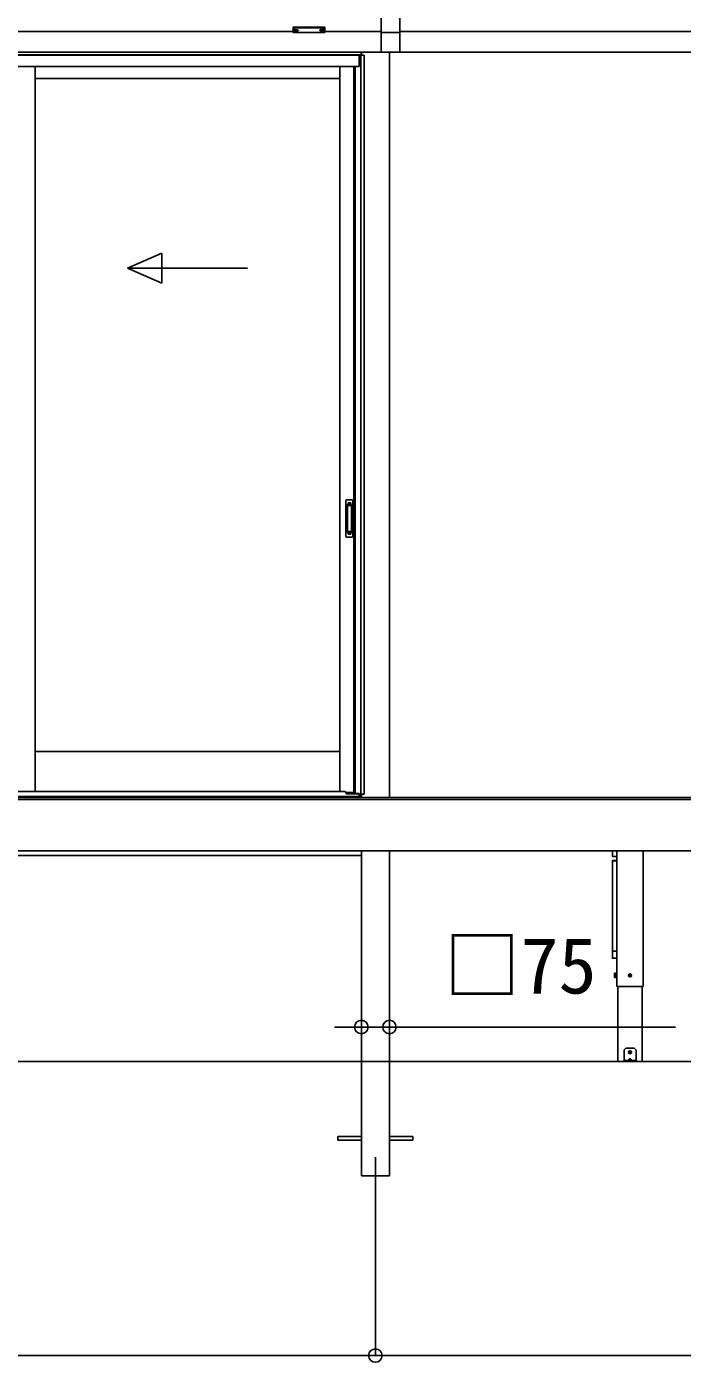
# Model space of a CAD drawing. Units: millimetres, scale not verified. Extents: x -10500 to 10500, y -15600 to 15524.
# Drawn here: x -5084 to -3333, y 8236 to 11803 of the extents above; entities that cross this region are included whole.
import ezdxf
from ezdxf.enums import TextEntityAlignment as Align

# ---------------------------------------------------------------- set-up
doc = ezdxf.new("R2010")
doc.units = ezdxf.units.MM
doc.header["$LTSCALE"] = 80
for name, color, linetype in [('0-3_YKK_12', 2, 'Continuous'), ('0-4_YKK_A1', 4, 'Continuous'), ('0-5_YKK_D', 6, 'Continuous')]:
    doc.layers.add(name, color=color, linetype=linetype)
doc.styles.add('ＭＳ ゴシック', font='')
doc.styles.get('ＭＳ ゴシック').set_extended_font_data('MS Gothic')

msp = doc.modelspace()

# ---------------------------------------------------------------- linework, layer by layer
at = {"layer": '0-3_YKK_12'}
msp.add_line((-4153, 8784.5), (-4153, 8684.5), dxfattribs=at)
at = {"layer": '0-4_YKK_A1'}
for p, q in [((-4373, 11789.5), (-7573, 11789.5)), ((-4373, 11801.19), (-4373, 11800.14)), ((-4373, 11800.14), (-4373, 11788.16)), ((-4372, 11799.77), (-4372, 11801.5)), ((-4372, 11801.5), (-4289, 11801.5)), ((-4330.5, 11799.77), (-4372, 11799.77)), ((-4372, 11787.21), (-4372, 11799.3)), ((-4372, 11787.21), (-4372, 11787.16)), ((-4371.4, 11793.29), (-4371.4, 11792.81)), ((-4368, 11790.65), (-4368, 11790.36)), ((-4366, 11791.55), (-4366, 11791.01)), ((-4366, 11791.55), (-4365, 11791.55)), ((-4366, 11790.11), (-4366, 11790.06)), ((-4365, 11791.55), (-4365, 11791.01)), ((-4365, 11790.11), (-4365, 11790.06)), ((-4363, 11790.65), (-4363, 11790.36)), ((-4359.6, 11793.29), (-4359.6, 11792.81)), ((-4289, 11799.77), (-4330.5, 11799.77)), ((-4330.5, 11799.3), (-4289, 11799.3)), ((-4301.4, 11793.29), (-4301.4, 11792.81)), ((-4298, 11790.65), (-4298, 11790.36)), ((-4296, 11791.55), (-4296, 11791.01)), ((-4295, 11791.55), (-4296, 11791.55)), ((-4296, 11790.11), (-4296, 11790.06)), ((-4295, 11791.55), (-4295, 11791.01)), ((-4295, 11790.11), (-4295, 11790.06)), ((-4293, 11790.65), (-4293, 11790.36)), ((-4289.6, 11793.29), (-4289.6, 11792.81)), ((-4289, 11801.5), (-4289, 11799.77)), ((-4289, 11799.77), (-4289, 11799.3)), ((-4289, 11799.3), (-4289, 11787.21)), ((-4289, 11787.21), (-4289, 11787.16)), ((-4288, 11800.14), (-4288, 11801.19)), ((-4288, 11788.16), (-4288, 11800.14)), ((-4138, 11789.5), (-4288, 11789.5)), ((-4088, 11787.27), (-4138, 11787.27)), ((-733, 11789.5), (-4088, 11789.5)), ((-4115.5, 11734.5), (-7592.6, 11734.5)), ((-4191, 11734.5), (-7592.6, 11734.5)), ((-4191, 11734.5), (-4191, 11726.5)), ((-4190.5, 11734.5), (-4190.5, 11726.5)), ((-4115.5, 11734.5), (-4115.5, 9744.5)), ((-713.4, 11734.5), (-4110.5, 11734.5)), ((-4191, 11727.5), (-7592.6, 11727.5)), ((-4196.5, 11726.5), (-7592.6, 11726.5)), ((-4196.5, 11696.5), (-4196.5, 11726.5)), ((-4196, 11726.5), (-4183, 11726.5)), ((-4196, 11726.5), (-4196, 11696.5)), ((-4191.8, 11726.5), (-4191.8, 9753.5)), ((-4183, 11726.5), (-4183, 9753.5)), ((-4207, 11696.5), (-7592.6, 11696.5)), ((-5061.75, 11696.5), (-5061.75, 9761)), ((-5061.75, 11664.5), (-4248, 11664.5)), ((-4248, 11696.5), (-4248, 9761)), ((-4210.2, 11696.5), (-4210.2, 9757.5)), ((-4207, 11696.5), (-4207, 9755)), ((-4207, 11696.5), (-4196, 11696.5)), ((-4723.22, 11198.13), (-4814.88, 11158.13)), ((-4723.22, 11118.13), (-4723.22, 11198.13)), ((-4494.88, 11158.13), (-4814.88, 11158.13)), ((-4723.22, 11118.13), (-4814.88, 11158.13)), ((-4232, 10536.5), (-4232, 10442.5)), ((-4229, 10539.5), (-4216, 10539.5)), ((-4228.2, 10525.5), (-4228.2, 10453.5)), ((-4228.1, 10525.95), (-4227.91, 10524.09)), ((-4227.91, 10523.09), (-4227.91, 10455.91)), ((-4217.8, 10526.5), (-4227.2, 10526.5)), ((-4218.16, 10524.09), (-4226.91, 10524.09)), ((-4219, 10531.5), (-4226, 10531.5)), ((-4226, 10531.49), (-4226, 10527)), ((-4219, 10529.09), (-4226, 10529.09)), ((-4219, 10528.59), (-4226, 10528.59)), ((-4219, 10531.49), (-4219, 10527)), ((-4217.17, 10524.09), (-4216.93, 10525.99)), ((-4217.17, 10523.09), (-4217.17, 10455.91)), ((-4216.8, 10525.5), (-4216.8, 10453.5)), ((-4213, 10536.5), (-4213, 10442.5)), ((-4228.1, 10453.05), (-4227.91, 10454.91)), ((-4217.8, 10452.5), (-4227.2, 10452.5)), ((-4218.16, 10454.91), (-4226.91, 10454.91)), ((-4226, 10447.51), (-4226, 10452)), ((-4219, 10450.41), (-4226, 10450.41)), ((-4219, 10449.91), (-4226, 10449.91)), ((-4219, 10447.51), (-4219, 10452)), ((-4216.93, 10453.01), (-4217.17, 10454.91)), ((-4229, 10439.5), (-4216, 10439.5)), ((-4219, 10447.5), (-4226, 10447.5)), ((-5061.75, 9867.5), (-4248, 9867.5)), ((9439.5, 9739.5), (-9832.65, 9739.5)), ((-4191, 9747.5), (-7755, 9747.5)), ((-7749.5, 9747.5), (-4196.5, 9747.5)), ((-3289, 9744.5), (-5958, 9744.5)), ((-4207, 9757.5), (-4231.73, 9757.5)), ((-4231.5, 9754.5), (-4231.5, 9756)), ((-4207, 9755), (-4196, 9755)), ((-4196.5, 9747.5), (-4196.5, 9755)), ((-4196, 9747.5), (-4196, 9755)), ((-4196, 9747.5), (-4194.9, 9747.5)), ((-4191, 9744.5), (-4191, 9747.5)), ((-3289, 9602.5), (-5958, 9602.5)), ((-4190.5, 9039.5), (-4190.5, 9602.5)), ((-4115.5, 9039.5), (-4115.5, 9602.5)), ((-3520.21, 9602.5), (-3520.21, 9588.3)), ((-3508.01, 9602.5), (-3508.01, 9602.39)), ((-3508.01, 9602.5), (-3508.01, 9239.5)), ((-3507.93, 9602.5), (-3507.93, 9239.5)), ((-3507.81, 9588.3), (-3507.81, 9602.5)), ((-3437.93, 9602.5), (-3437.93, 9239.5)), ((-3437.93, 9602.5), (-3437.93, 9239.5)), ((-3437.85, 9602.5), (-3437.85, 9239.5)), ((-7755.5, 9589.5), (-4190.5, 9589.5)), ((-3520.2, 9575.16), (-3520.2, 9558.01)), ((-3520, 9333.92), (-3520, 9574.62)), ((-3519.21, 9587.3), (-3508.81, 9587.3)), ((-3519.2, 9576.16), (-3508.8, 9576.16)), ((-3519.2, 9575.91), (-3508.8, 9575.91)), ((-3519, 9575.54), (-3509, 9575.54)), ((-3520.2, 9333.36), (-3520.2, 9333.23)), ((-3520.2, 9333.23), (-3520.2, 9332.7)), ((-3520.2, 9332.7), (-3520.2, 9330.14)), ((-3520.2, 9330.14), (-3520.2, 9318.45)), ((-3508.8, 9334.29), (-3519.2, 9334.29)), ((-3508.8, 9315.21), (-3519.2, 9315.21)), ((-3514.73, 9274.5), (-3514.28, 9275.27)), ((-3514.73, 9274.5), (-3514.73, 9264.5)), ((-3514.28, 9275.27), (-3510.73, 9275.27)), ((-3514.28, 9272.39), (-3510.73, 9272.39)), ((-3510.73, 9275.27), (-3510.73, 9263.73)), ((-3509.53, 9275.75), (-3507.93, 9275.75)), ((-3514.73, 9264.5), (-3514.28, 9263.73)), ((-3514.28, 9266.61), (-3510.73, 9266.61)), ((-3514.28, 9263.73), (-3510.73, 9263.73)), ((-3437.85, 9239.5), (-3508.01, 9239.5)), ((-3505.58, 9239.5), (-3505.58, 9039.5)), ((-3475.17, 9270), (-3474.06, 9270.02)), ((-3475.17, 9269), (-3474.06, 9268.98)), ((-3474.06, 9270.02), (-3473.55, 9270.12)), ((-3474.06, 9268.98), (-3473.55, 9268.88)), ((-3473.45, 9270.64), (-3473.55, 9270.12)), ((-3473.45, 9268.36), (-3473.55, 9268.88)), ((-3473.43, 9271.74), (-3473.45, 9270.64)), ((-3473.43, 9267.26), (-3473.45, 9268.36)), ((-3472.43, 9271.74), (-3472.41, 9270.64)), ((-3472.43, 9267.26), (-3472.41, 9268.36)), ((-3472.41, 9270.64), (-3472.31, 9270.12)), ((-3472.41, 9268.36), (-3472.31, 9268.88)), ((-3471.79, 9270.02), (-3472.31, 9270.12)), ((-3471.79, 9268.98), (-3472.31, 9268.88)), ((-3470.68, 9270), (-3471.79, 9270.02)), ((-3470.68, 9269), (-3471.79, 9268.98)), ((-3440.28, 9239.5), (-3440.28, 9039.5)), ((-3488.93, 9042.5), (-3488.93, 9069.67)), ((-3483.93, 9075.5), (-3488.34, 9071.09)), ((-3461.93, 9075.5), (-3483.93, 9075.5)), ((-3475.17, 9065), (-3474.06, 9065.02)), ((-3475.17, 9064), (-3474.06, 9063.98)), ((-3474.06, 9065.02), (-3473.55, 9065.12)), ((-3474.06, 9063.98), (-3473.55, 9063.88)), ((-3473.45, 9065.64), (-3473.55, 9065.12)), ((-3473.45, 9063.36), (-3473.55, 9063.88)), ((-3473.43, 9066.74), (-3473.45, 9065.64)), ((-3473.43, 9062.26), (-3473.45, 9063.36)), ((-3472.43, 9066.74), (-3472.41, 9065.64)), ((-3472.43, 9062.26), (-3472.41, 9063.36)), ((-3472.41, 9065.64), (-3472.31, 9065.12)), ((-3472.41, 9063.36), (-3472.31, 9063.88)), ((-3471.79, 9065.02), (-3472.31, 9065.12)), ((-3471.79, 9063.98), (-3472.31, 9063.88)), ((-3470.68, 9065), (-3471.79, 9065.02)), ((-3470.68, 9064), (-3471.79, 9063.98)), ((-3457.51, 9071.09), (-3461.93, 9075.5)), ((-3456.93, 9042.5), (-3456.93, 9069.67)), ((9439.5, 9039.5), (-9832.65, 9039.5)), ((-4190.5, 8734.5), (-4190.5, 9039.5)), ((-4115.5, 8734.5), (-4115.5, 9039.5)), ((-3440.28, 9039.5), (-3505.58, 9039.5)), ((-3488.93, 9042), (-3488.93, 9042.5)), ((-3488.93, 9039.5), (-3488.93, 9042)), ((-3488.93, 9042), (-3488.34, 9042)), ((-3488.34, 9039.5), (-3488.93, 9039.5)), ((-3488.34, 9042), (-3483.93, 9042)), ((-3461.93, 9042), (-3483.93, 9042)), ((-3461.93, 9039.5), (-3483.93, 9039.5)), ((-3474.37, 9046.96), (-3478.83, 9042.5)), ((-3476.93, 9042.92), (-3476.93, 9042.5)), ((-3476.93, 9042.5), (-3468.93, 9042.5)), ((-3476.43, 9042), (-3469.43, 9042)), ((-3467.03, 9042.5), (-3471.48, 9046.96)), ((-3468.93, 9042.92), (-3468.93, 9042.5)), ((-3461.93, 9039.5), (-3461.93, 9042)), ((-3461.93, 9042), (-3457.51, 9042)), ((-3457.51, 9039.5), (-3461.93, 9039.5)), ((-3457.51, 9042), (-3456.93, 9042)), ((-3456.93, 9042.5), (-3456.93, 9042)), ((-4190.5, 8839), (-4253, 8839)), ((-4253, 8839), (-4253, 8830)), ((-4190.5, 8830), (-4253, 8830)), ((-4115.5, 8839), (-4053, 8839)), ((-4115.5, 8830), (-4053, 8830)), ((-4053, 8839), (-4053, 8830)), ((-4190.5, 8734.5), (-4115.5, 8734.5))]:
    msp.add_line(p, q, dxfattribs=at)
for points in [[(-4138, 11855.5), (-4088, 11855.5), (-4088, 11734.5), (-4138, 11734.5)], [(-3510.73, 9275.25), (-3509.53, 9275.25), (-3509.53, 9263.75), (-3510.73, 9263.75)]]:
    msp.add_lwpolyline(points, close=True, dxfattribs=at)
for points in [[(-4372, 11799.77), (-4372, 11799.3), (-4330.5, 11799.3)], [(-4288.95, 11787.21), (-4330.5, 11787.21), (-4372, 11787.21)], [(-4289, 11787.16), (-4330.5, 11787.16), (-4372, 11787.16)], [(-7709.5, 9761), (-6839.25, 9761), (-4236.5, 9761)], [(-4231.5, 9754.5), (-4207, 9754.5), (-4196.5, 9754.5)], [(-4194.9, 9747.5), (-4194.9, 9753.5), (-4183, 9753.5)], [(-4190.5, 9753.5), (-4190.5, 9747.5), (-4190.5, 9744.5)], [(-3520.2, 9318.45), (-3520.2, 9316.4), (-3520.2, 9316.21)], [(-3507.93, 9263.25), (-3509.53, 9263.25), (-3509.53, 9275.75)], [(-3483.93, 9042), (-3483.93, 9039.5), (-3488.34, 9039.5)], [(-3456.93, 9042), (-3456.93, 9039.5), (-3457.51, 9039.5)]]:
    msp.add_lwpolyline(points, dxfattribs=at)
for centre, radius in [((-3472.93, 9269.5), 4), ((-3470.8, 9267.38), 0.3), ((-3472.93, 9064.5), 4), ((-3470.8, 9062.38), 0.3)]:
    msp.add_circle(centre, radius, dxfattribs=at)
for centre, radius, start, end in [((-4372, 11788.16), 1, 180, 270), ((-4372.02, 11788.18), 0.978, 181.38954, 271.32481), ((-4289, 11788.16), 1, 270, 0), ((-4288.98, 11788.18), 0.978, 268.67519, 358.61046), ((-4229, 10536.5), 3, 90, 180), ((-4227.2, 10525.5), 1, 90, 180), ((-4226.91, 10523.09), 1, 90, 180), ((-4218.17, 10523.09), 1, 0, 90), ((-4217.8, 10525.5), 1, 0, 90), ((-4216, 10536.5), 3, 0, 90), ((-4227.2, 10453.5), 1, 180, 270), ((-4226.91, 10455.91), 1, 180, 270), ((-4218.17, 10455.91), 1, 270, 0), ((-4217.8, 10453.5), 1, 270, 0), ((-4229, 10442.5), 3, 180, 270), ((-4216, 10442.5), 3, 270, 0), ((-4236.5, 9756), 5, 0, 90), ((-3519.21, 9588.3), 1, 180, 270), ((-3519.2, 9575.16), 1, 90, 180), ((-3519.24, 9574.95), 0.964, 87.79679, 177.6127), ((-3519.32, 9558.01), 0.881, 180.33509, 219.38129), ((-3519.04, 9574.58), 0.964, 87.79679, 177.6127), ((-3508.96, 9574.58), 0.964, 6.84841, 92.20321), ((-3508.81, 9588.3), 1, 270, 0), ((-3508.8, 9575.16), 1, 37.44287, 90), ((-3508.79, 9574.89), 1.03, 40.31355, 90.66766), ((-3519.24, 9333.32), 0.964, 87.79679, 177.6127), ((-3519.2, 9316.21), 1, 180, 270), ((-3508.76, 9333.32), 0.964, 38.24694, 92.20321), ((-3508.8, 9316.21), 1, 270, 322.55713), ((-3512.17, 9273.83), 2.56, 145.61708, 214.38292), ((-3505.17, 9269.5), 9.55, 162.41276, 197.58724), ((-3512.17, 9265.17), 2.56, 145.61708, 214.38292), ((-3472.93, 9269.5), 2.3, 167.44414, 192.55586), ((-3472.93, 9269.5), 2.3, 77.44414, 102.55586), ((-3472.93, 9269.5), 2.3, 257.44414, 282.55586), ((-3472.93, 9269.5), 2.3, 347.44414, 12.55586), ((-3486.93, 9069.67), 2, 135, 180), ((-3472.93, 9064.5), 2.3, 167.44414, 192.55586), ((-3472.93, 9064.5), 2.3, 77.44414, 102.55586), ((-3472.93, 9064.5), 2.3, 257.44414, 282.55586), ((-3472.93, 9064.5), 2.3, 347.44414, 12.55586), ((-3458.93, 9069.67), 2, 0, 45), ((-3475.93, 9042.92), 1, 126.03188, 180), ((-3476.43, 9042.5), 0.5, 180, 270), ((-3472.93, 9038.8), 6.1, 53.96812, 126.03188), ((-3469.43, 9042.5), 0.5, 270, 0), ((-3469.93, 9042.92), 1, 0, 53.96812)]:
    msp.add_arc(centre, radius, start, end, dxfattribs=at)
for centre, major_axis, ratio, start_param, end_param in [((-4372, 11801.19), (-1, 0), 0.315299, 4.712389, 6.2831853), ((-4372, 11800.14), (-1, 0), 0.366615, 0, 1.5707963), ((-4372, 11800.14), (-1, 0), 0.843474, 0, 1.5707963), ((-4365.5, 11793.29), (-5.9, 0), 0.300706, 3.1415927, 6.2831853), ((-4365.5, 11792.81), (-5.9, 0), 0.300706, 3.1415927, 6.2831853), ((-4365.5, 11792.81), (-5.9, 0), 0.46726, 6.2831853, 9.424778), ((-4367, 11792.81), (-4.4, 0), 0.502493, 1.3415201, 1.5707963), ((-4367, 11792.81), (-4.4, 0), 0.570835, 1.3415201, 1.5707963), ((-4367, 11791.01), (1, 0), 0.417642, 4.712389, 6.2831853), ((-4367, 11790.11), (1, 0), 0.18377, 6.2831853, 7.8539816), ((-4364, 11791.01), (-1, 0), 0.417642, 0, 1.5707963), ((-4364, 11790.11), (-1, 0), 0.18377, 4.712389, 6.2831853), ((-4364, 11790.11), (-1, 0), 0.18377, 4.712389, 6.2831853), ((-4364, 11792.81), (4.4, 0), 0.502493, 4.712389, 4.9416652), ((-4364, 11792.81), (4.4, 0), 0.570835, 4.712389, 4.9416652), ((-4295.5, 11793.29), (5.9, 0), 0.300706, 0, 3.1415927), ((-4295.5, 11792.81), (5.9, 0), 0.300706, 0, 3.1415927), ((-4295.5, 11792.81), (5.9, 0), 0.46726, 3.1415927, 6.2831853), ((-4297, 11792.81), (-4.4, 0), 0.502493, 1.3415201, 1.5707963), ((-4297, 11792.81), (-4.4, 0), 0.570835, 1.3415201, 1.5707963), ((-4297, 11791.01), (1, 0), 0.417642, 4.712389, 6.2831853), ((-4297, 11790.11), (1, 0), 0.18377, 6.2831853, 7.8539816), ((-4297, 11790.11), (1, 0), 0.18377, 6.2831853, 7.8539816), ((-4294, 11791.01), (-1, 0), 0.417642, 0, 1.5707963), ((-4294, 11790.11), (-1, 0), 0.18377, 4.712389, 6.2831853), ((-4294, 11792.81), (4.4, 0), 0.502493, 4.712389, 4.9416652), ((-4294, 11792.81), (4.4, 0), 0.570835, 4.712389, 4.9416652), ((-4289, 11801.19), (-1, 0), 0.315299, 3.1415927, 4.712389), ((-4289, 11800.14), (-1, 0), 0.366615, 1.5707963, 3.1415927), ((-4289, 11800.14), (-1, 0), 0.843474, 1.5707963, 3.1415927), ((-3478.33, 9042.5), (0.688, 0.425), 0.381966, 2.1243707, 3.695167), ((-3472.93, 9044.07), (0, -3.54), 0.707107, 2.5261129, 3.7570724), ((-3467.53, 9042.5), (0.688, -0.425), 0.381966, 5.7296109, 7.3004073)]:
    msp.add_ellipse(centre, major_axis=major_axis, ratio=ratio, start_param=start_param, end_param=end_param, dxfattribs=at)
at = {"layer": '0-5_YKK_D'}
for p, q in [((-4190.5, 9188.5), (-4190.5, 9130.61)), ((-4115.5, 9188.5), (-4115.5, 9130.61)), ((-4190.5, 9131.61), (-4262.5, 9131.61)), ((-4190.5, 9131.61), (-4115.5, 9131.61)), ((-4115.5, 9131.61), (-3351.36, 9131.61)), ((-4153, 8683.5), (-4153, 8253.5)), ((-4153, 8683.5), (-4153, 8253.5)), ((-7793, 8254.5), (-4153, 8254.5)), ((-4153, 8254.5), (-513, 8254.5))]:
    msp.add_line(p, q, dxfattribs=at)
for centre in [(-4190.5, 9131.61), (-4115.5, 9131.61), (-4153, 8254.5), (-4153, 8254.5)]:
    msp.add_circle(centre, 18, dxfattribs=at)

# ---------------------------------------------------------------- texts
at = {"layer": '0-5_YKK_D', "style": 'ＭＳ ゴシック'}
msp.add_text('□75', height=149.6, dxfattribs=at).set_placement((-3969.75, 9176.24), align=Align.BOTTOM_LEFT)

doc.saveas('drawing.dxf')
